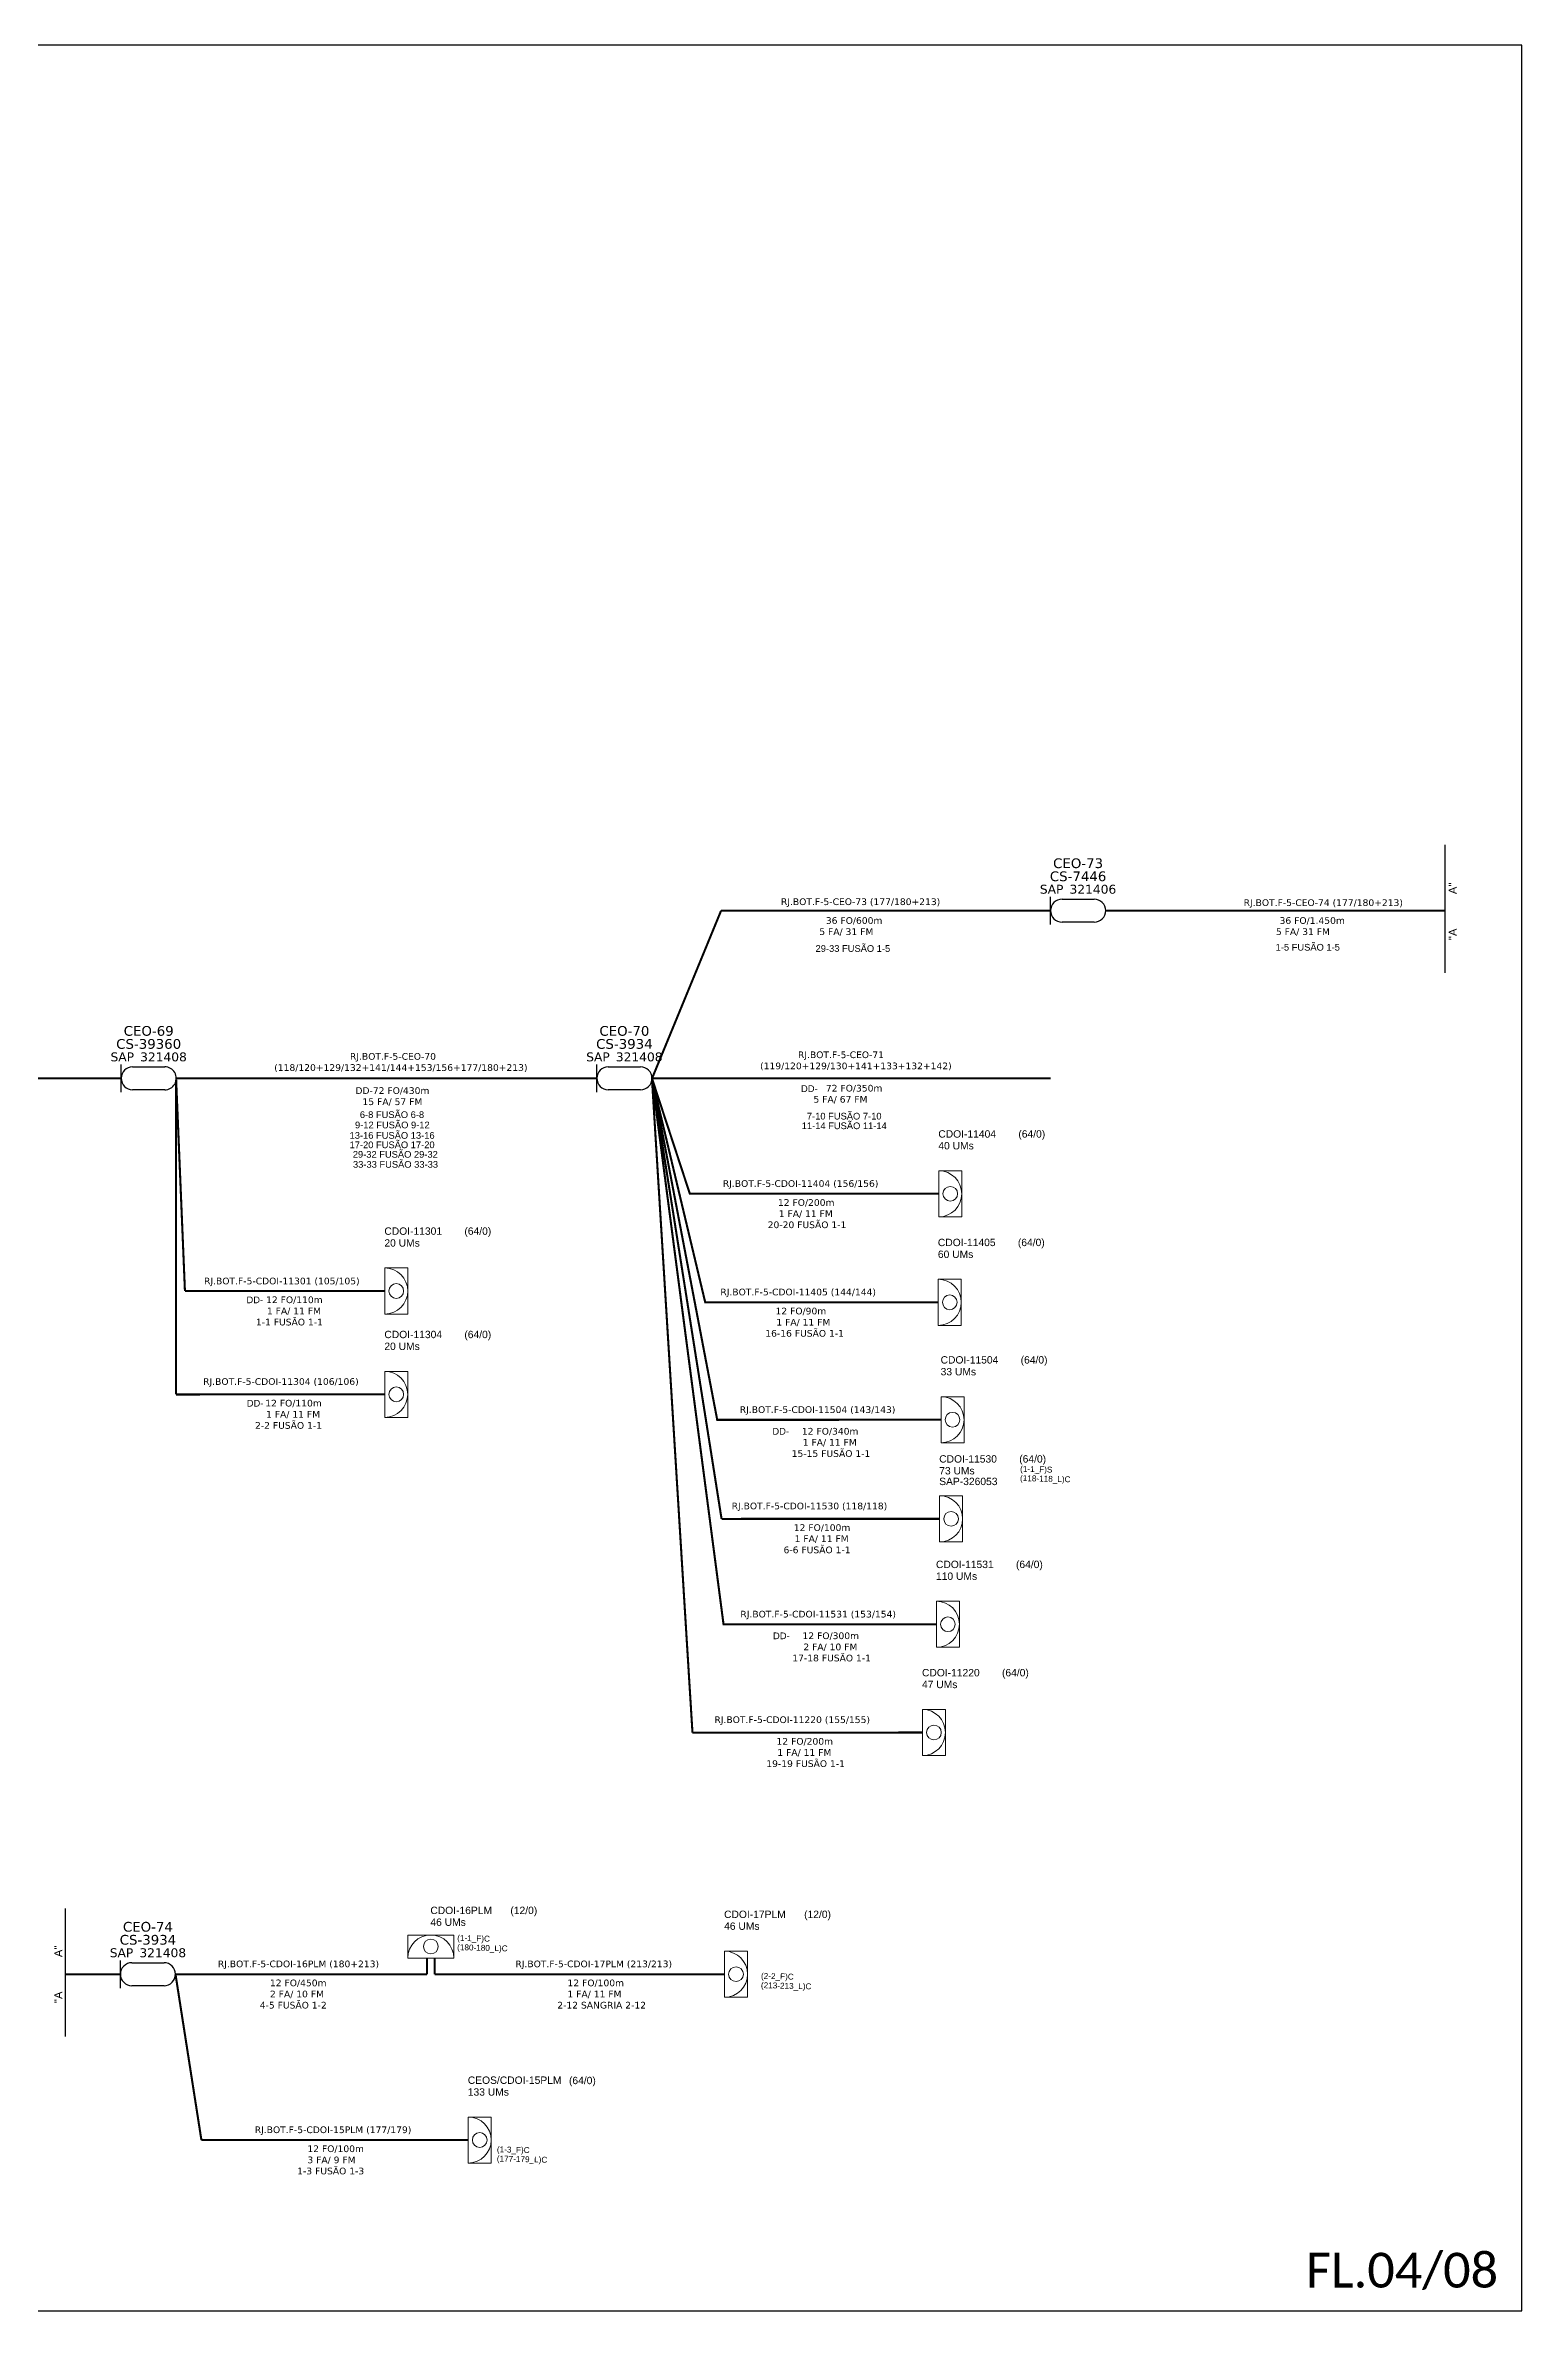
# Model space of a CAD drawing. Header units: inches. Extents: x 10034 to 13570, y 6729 to 9325.
# Drawn here: x 13183 to 13570, y 8731 to 9325 of the extents above; entities that cross this region are included whole.
import ezdxf
from ezdxf.enums import TextEntityAlignment as Align

# ---------------------------------------------------------------- set-up
doc = ezdxf.new("R2010")
doc.units = ezdxf.units.IN
doc.header["$MEASUREMENT"] = 0
doc.layers.add("20.0-LEGENDA DOS CDO'S", color=1, linetype='Continuous', lineweight=0)
doc.layers.add('20.1-CDO_INTERIOR', color=1, linetype='Continuous', lineweight=0)
for name, color, linetype in [('20.4-CEOS', 1, 'Continuous'), ('CAP a instalar', 1, 'Continuous'), ('CD a instalar', 1, 'Continuous'), ('CEOS', 1, 'Continuous')]:
    doc.layers.add(name, color=color, linetype=linetype)
doc.styles.add('ARIAL', font='arial.ttf')
doc.styles.add('siredit', font='verdana.ttf')
doc.styles.add('style0', font='arial.ttf', dxfattribs={"height": 1.137214})
doc.styles.add('WMF-Calibri0', font='CALIBRI.TTF')
doc.linetypes.add('FENCELINE1', pattern='A,0.25,-0.1,[133,ltypeshp.shx,S=0.1,R=0,X=-0.1,Y=0],-0.1,1', length=1.45)

# ---------------------------------------------------------------- blocks, each defined once
blk = doc.blocks.new('CDOI_INT')
at = {"layer": '20.1-CDO_INTERIOR', "color": 0, "lineweight": 18}
blk.add_lwpolyline([(4.25, -4.25), (4.25, 4.25), (0, 4.25), (0, -4.25)], close=True, dxfattribs=at)
blk.add_circle((2.12, 0), 1.36, dxfattribs=at)
blk.add_arc((0, 0), 4.25, 270, 90, dxfattribs=at)
at = {"layer": "20.0-LEGENDA DOS CDO'S", "color": 0, "style": 'ARIAL'}
for tag, p in [('CDO_N', (-0.08, 10.38)), ('SURVEY', (-0.08, 8.2)), ('SPLITER_1', (21.18, 10.38)), ('SPLITER_2', (21.19, 8.68)), ('SAP', (-0.08, 6.23)), ('1:XX', (5.94, -2.22)), ('UMS', (5.94, -4.24))]:
    blk.add_attdef(tag, p, '', height=1.36, dxfattribs=at)
blk.add_attdef('FIBRAS_UTILIZADAS', text='', height=1.36, dxfattribs=at).set_placement((15.34, 10.38), align=Align.CENTER)

msp = doc.modelspace()

# ---------------------------------------------------------------- linework, layer by layer
for points in [[(12731.87, 8730.9), (13570.43, 8730.9), (13570.43, 9324.9), (12731.87, 9324.9), (12731.87, 8730.9)], [(13550.29, 9115.24), (13550.29, 9081.68)], [(13188.36, 8836.38), (13188.36, 8802.81)]]:
    msp.add_lwpolyline(points)
at = {"layer": '20.1-CDO_INTERIOR', "color": 1, "lineweight": 18}
msp.add_lwpolyline([(13290.29, 8829.41), (13278.22, 8829.41), (13278.22, 8823.37), (13290.29, 8823.37)], close=True, dxfattribs=at)
msp.add_circle((13284.26, 8826.39), 1.93, dxfattribs=at)
msp.add_arc((13284.26, 8823.37), 6.03, 0, 180, dxfattribs=at)
at = {"layer": '20.4-CEOS', "color": 1}
for p, q in [((13446.83, 9094.37), (13446.83, 9101.63)), ((13449.84, 9101.01), (13458.28, 9101.01)), ((13458.28, 9094.99), (13449.84, 9094.99)), ((13202.82, 8815.5), (13202.82, 8822.76)), ((13205.83, 8822.14), (13214.27, 8822.14)), ((13214.27, 8816.12), (13205.83, 8816.12))]:
    msp.add_line(p, q, dxfattribs=at)
at = {"layer": '20.4-CEOS', "color": 5}
for p, q in [((13203.02, 9050.41), (13203.02, 9057.66)), ((13206.03, 9057.05), (13214.47, 9057.05)), ((13327.81, 9050.41), (13327.81, 9057.66)), ((13330.82, 9057.05), (13339.26, 9057.05)), ((13214.47, 9051.03), (13206.03, 9051.03)), ((13339.26, 9051.03), (13330.82, 9051.03))]:
    msp.add_line(p, q, dxfattribs=at)
at = {"layer": '20.4-CEOS', "color": 1}
for centre, major_axis, start_param, end_param in [((13449.84, 9098), (-2.13, 2.13), -0.785398, 2.356194), ((13458.28, 9098), (2.13, 2.13), 3.926991, 7.068583), ((13205.83, 8819.13), (-2.13, 2.13), -0.785398, 2.356194), ((13214.27, 8819.13), (2.13, 2.13), 3.926991, 7.068583)]:
    msp.add_ellipse(centre, major_axis=major_axis, ratio=1, start_param=start_param, end_param=end_param, dxfattribs=at)
at = {"layer": '20.4-CEOS', "color": 5}
for centre, major_axis, start_param, end_param in [((13206.03, 9054.04), (-2.13, 2.13), -0.785398, 2.356194), ((13214.47, 9054.04), (-2.13, 2.13), 2.356194, 5.497787), ((13330.82, 9054.04), (-2.13, 2.13), -0.785398, 2.356194), ((13339.26, 9054.04), (2.13, 2.13), 3.926991, 7.068583)]:
    msp.add_ellipse(centre, major_axis=major_axis, ratio=1, start_param=start_param, end_param=end_param, dxfattribs=at)
at = {"layer": 'CAP a instalar', "color": 1, "ltscale": 7, "const_width": 0.545}
for points in [[(13342.27, 9053.95), (13360.41, 9098)], [(13360.41, 9098), (13446.83, 9098)], [(13461.29, 9098), (13550.29, 9098)], [(13283.26, 8823.37), (13283.26, 8819.13)], [(13285.26, 8823.37), (13285.26, 8819.13)], [(13188.36, 8819.13), (13202.82, 8819.13)], [(13217.28, 8819.13), (13224.08, 8775.65)], [(13224.08, 8775.65), (13294.08, 8775.65)]]:
    msp.add_lwpolyline(points, dxfattribs=at)
at = {"layer": 'CAP a instalar', "color": 5, "ltscale": 7, "const_width": 0.545}
for points in [[(13092.21, 9054.04), (13203.02, 9054.04)], [(13217.48, 9054.04), (13327.81, 9054.04)]]:
    msp.add_lwpolyline(points, dxfattribs=at)
at = {"layer": 'CAP a instalar', "color": 0, "ltscale": 7, "const_width": 0.545}
for points in [[(13217.45, 9053.64), (13217.43, 8971.14)], [(13217.45, 9053.64), (13219.76, 8998.24)], [(13342.27, 9054.04), (13352.21, 9023.76), (13417.51, 9023.76)], [(13342.27, 9053.95), (13356.24, 8995.3), (13417.39, 8995.3)], [(13342.27, 9053.95), (13352.9, 8882.47)], [(13342.27, 9053.95), (13360.53, 8938.52)], [(13219.76, 8998.24), (13272.19, 8998.27)], [(13217.43, 8971.14), (13272.18, 8971.17)], [(13360.53, 8938.52), (13417.74, 8938.54)], [(13352.9, 8882.47), (13413.22, 8882.5)]]:
    msp.add_lwpolyline(points, dxfattribs=at)
at = {"layer": 'CAP a instalar', "color": 0, "ltscale": 7}
for points in [[(13342.27, 9054.04, 0.545, 0.545, 0), (13361.05, 8910.86, 0.545, 0.545, 0), (13416.89, 8910.89, 0.545, 0.545, 0)], [(13342.27, 9054.04, 0.545, 0.545, 0), (13359.39, 8964.49, 0.545, 0.545, 0), (13418.11, 8964.51, 0.545, 0.545, 0)]]:
    msp.add_lwpolyline(points, format="xyseb", dxfattribs=at)
at = {"layer": 'CAP a instalar', "color": 7, "ltscale": 7, "const_width": 0.545}
msp.add_lwpolyline([(13342.27, 9054.04), (13446.83, 9054.04)], dxfattribs=at)
at = {"layer": 'CAP a instalar', "color": 1, "linetype": 'FENCELINE1', "ltscale": 7, "const_width": 0.545}
for points in [[(13217.28, 8819.13), (13283.26, 8819.13)], [(13285.26, 8819.13), (13361.31, 8819.13)]]:
    msp.add_lwpolyline(points, dxfattribs=at)

# ---------------------------------------------------------------- block references
at = {"layer": 'CAP a instalar', "color": 0, "ltscale": 7}
ref = msp.add_blockref('CDOI_INT', (13417.51, 9023.76), dxfattribs=dict(at, xscale=1.419610670391194, yscale=1.419610670391194, zscale=1.419610670391334))
ref.add_attrib('CDO_N', 'CDOI-11404', (13417.39, 9038.49), dxfattribs={"layer": "20.0-LEGENDA DOS CDO'S", "color": 0, "height": 1.931, "style": 'ARIAL'})
ref.add_attrib('FIBRAS_UTILIZADAS', '       (64/0)', dxfattribs={"layer": "20.0-LEGENDA DOS CDO'S", "color": 0, "height": 1.931, "style": 'ARIAL'}).set_placement((13439.29, 9038.49), align=Align.CENTER)
ref.add_attrib('SURVEY', '40 UMs', (13417.4, 9035.4), dxfattribs={"layer": "20.0-LEGENDA DOS CDO'S", "color": 0, "height": 1.931, "style": 'ARIAL'})
ref = msp.add_blockref('CDOI_INT', (13272.19, 8998.27), dxfattribs=dict(at, xscale=1.419610670391194, yscale=1.419610670391194, zscale=1.419610670391334))
ref.add_attrib('CDO_N', 'CDOI-11301', (13272.07, 9013.01), dxfattribs={"layer": "20.0-LEGENDA DOS CDO'S", "color": 0, "height": 1.931, "style": 'ARIAL'})
ref.add_attrib('FIBRAS_UTILIZADAS', '       (64/0)', dxfattribs={"layer": "20.0-LEGENDA DOS CDO'S", "color": 0, "height": 1.931, "style": 'ARIAL'}).set_placement((13293.97, 9013.01), align=Align.CENTER)
ref.add_attrib('SURVEY', '20 UMs', (13272.08, 9009.91), dxfattribs={"layer": "20.0-LEGENDA DOS CDO'S", "color": 0, "height": 1.931, "style": 'ARIAL'})
ref = msp.add_blockref('CDOI_INT', (13417.39, 8995.3), dxfattribs=dict(at, xscale=1.419610670391194, yscale=1.419610670391194, zscale=1.419610670391334))
ref.add_attrib('CDO_N', 'CDOI-11405', (13417.27, 9010.04), dxfattribs={"layer": "20.0-LEGENDA DOS CDO'S", "color": 0, "height": 1.931, "style": 'ARIAL'})
ref.add_attrib('FIBRAS_UTILIZADAS', '       (64/0)', dxfattribs={"layer": "20.0-LEGENDA DOS CDO'S", "color": 0, "height": 1.931, "style": 'ARIAL'}).set_placement((13439.16, 9010.04), align=Align.CENTER)
ref.add_attrib('SURVEY', '60 UMs', (13417.28, 9006.94), dxfattribs={"layer": "20.0-LEGENDA DOS CDO'S", "color": 0, "height": 1.931, "style": 'ARIAL'})
ref = msp.add_blockref('CDOI_INT', (13272.18, 8971.17), dxfattribs=dict(at, xscale=1.419610670391194, yscale=1.419610670391194, zscale=1.419610670391334))
ref.add_attrib('CDO_N', 'CDOI-11304', (13272.07, 8985.91), dxfattribs={"layer": "20.0-LEGENDA DOS CDO'S", "color": 0, "height": 1.931, "style": 'ARIAL'})
ref.add_attrib('FIBRAS_UTILIZADAS', '       (64/0)', dxfattribs={"layer": "20.0-LEGENDA DOS CDO'S", "color": 0, "height": 1.931, "style": 'ARIAL'}).set_placement((13293.96, 8985.91), align=Align.CENTER)
ref.add_attrib('SURVEY', '20 UMs', (13272.07, 8982.81), dxfattribs={"layer": "20.0-LEGENDA DOS CDO'S", "color": 0, "height": 1.931, "style": 'ARIAL'})
ref = msp.add_blockref('CDOI_INT', (13418.11, 8964.51), dxfattribs=dict(at, xscale=1.419610670391194, yscale=1.419610670391194, zscale=1.419610670391334))
ref.add_attrib('CDO_N', 'CDOI-11504', (13417.99, 8979.25), dxfattribs={"layer": "20.0-LEGENDA DOS CDO'S", "color": 0, "height": 1.931, "style": 'ARIAL'})
ref.add_attrib('FIBRAS_UTILIZADAS', '       (64/0)', dxfattribs={"layer": "20.0-LEGENDA DOS CDO'S", "color": 0, "height": 1.931, "style": 'ARIAL'}).set_placement((13439.89, 8979.25), align=Align.CENTER)
ref.add_attrib('SURVEY', '33 UMs', (13418, 8976.15), dxfattribs={"layer": "20.0-LEGENDA DOS CDO'S", "color": 0, "height": 1.931, "style": 'ARIAL'})
ref = msp.add_blockref('CDOI_INT', (13417.74, 8938.54), dxfattribs=dict(at, xscale=1.419610670391194, yscale=1.419610670391194, zscale=1.419610670391334))
ref.add_attrib('CDO_N', 'CDOI-11530', (13417.62, 8953.28), dxfattribs={"layer": "20.0-LEGENDA DOS CDO'S", "color": 0, "height": 1.931, "style": 'ARIAL'})
ref.add_attrib('FIBRAS_UTILIZADAS', '       (64/0)', dxfattribs={"layer": "20.0-LEGENDA DOS CDO'S", "color": 0, "height": 1.931, "style": 'ARIAL'}).set_placement((13439.52, 8953.28), align=Align.CENTER)
ref.add_attrib('SURVEY', '73 UMs', (13417.63, 8950.18), dxfattribs={"layer": "20.0-LEGENDA DOS CDO'S", "color": 0, "height": 1.931, "style": 'ARIAL'})
ref.add_attrib('SAP', 'SAP-326053', (13417.62, 8947.38), dxfattribs={"layer": "20.0-LEGENDA DOS CDO'S", "color": 0, "height": 1.931, "style": 'ARIAL'})
ref = msp.add_blockref('CDOI_INT', (13416.89, 8910.89), dxfattribs=dict(at, xscale=1.419610670391194, yscale=1.419610670391194, zscale=1.419610670391334))
ref.add_attrib('CDO_N', 'CDOI-11531', (13416.77, 8925.62), dxfattribs={"layer": "20.0-LEGENDA DOS CDO'S", "color": 0, "height": 1.931, "style": 'ARIAL'})
ref.add_attrib('FIBRAS_UTILIZADAS', '       (64/0)', dxfattribs={"layer": "20.0-LEGENDA DOS CDO'S", "color": 0, "height": 1.931, "style": 'ARIAL'}).set_placement((13438.66, 8925.62), align=Align.CENTER)
ref.add_attrib('SURVEY', '110 UMs', (13416.78, 8922.53), dxfattribs={"layer": "20.0-LEGENDA DOS CDO'S", "color": 0, "height": 1.931, "style": 'ARIAL'})
ref = msp.add_blockref('CDOI_INT', (13413.22, 8882.5), dxfattribs=dict(at, xscale=1.419610670391194, yscale=1.419610670391194, zscale=1.419610670391334))
ref.add_attrib('CDO_N', 'CDOI-11220', (13413.1, 8897.23), dxfattribs={"layer": "20.0-LEGENDA DOS CDO'S", "color": 0, "height": 1.931, "style": 'ARIAL'})
ref.add_attrib('FIBRAS_UTILIZADAS', '       (64/0)', dxfattribs={"layer": "20.0-LEGENDA DOS CDO'S", "color": 0, "height": 1.931, "style": 'ARIAL'}).set_placement((13434.99, 8897.23), align=Align.CENTER)
ref.add_attrib('SURVEY', '47 UMs', (13413.1, 8894.14), dxfattribs={"layer": "20.0-LEGENDA DOS CDO'S", "color": 0, "height": 1.931, "style": 'ARIAL'})
at = {"layer": 'CAP a instalar', "color": 1, "ltscale": 7}
ref = msp.add_blockref('CDOI_INT', (13361.31, 8819.13), dxfattribs=dict(at, xscale=1.419610670391194, yscale=1.419610670391194, zscale=1.419610670391334))
ref.add_attrib('CDO_N', 'CDOI-17PLM', (13361.19, 8833.87), dxfattribs={"layer": "20.0-LEGENDA DOS CDO'S", "color": 0, "height": 1.931, "style": 'ARIAL'})
ref.add_attrib('FIBRAS_UTILIZADAS', '       (12/0)', dxfattribs={"layer": "20.0-LEGENDA DOS CDO'S", "color": 0, "height": 1.931, "style": 'ARIAL'}).set_placement((13383.09, 8833.87), align=Align.CENTER)
ref.add_attrib('SURVEY', '46 UMs', (13361.2, 8830.77), dxfattribs={"layer": "20.0-LEGENDA DOS CDO'S", "color": 0, "height": 1.931, "style": 'ARIAL'})
ref = msp.add_blockref('CDOI_INT', (13294.08, 8775.65), dxfattribs=dict(at, xscale=1.419610670391194, yscale=1.419610670391194, zscale=1.419610670391334))
ref.add_attrib('CDO_N', 'CEOS/CDOI-15PLM', (13293.96, 8790.38), dxfattribs={"layer": "20.0-LEGENDA DOS CDO'S", "color": 0, "height": 1.931, "style": 'ARIAL'})
ref.add_attrib('FIBRAS_UTILIZADAS', '       (64/0)', dxfattribs={"layer": "20.0-LEGENDA DOS CDO'S", "color": 0, "height": 1.931, "style": 'ARIAL'}).set_placement((13321.4, 8790.3), align=Align.CENTER)
ref.add_attrib('SURVEY', '133 UMs', (13293.96, 8787.29), dxfattribs={"layer": "20.0-LEGENDA DOS CDO'S", "color": 0, "height": 1.931, "style": 'ARIAL'})

# ---------------------------------------------------------------- texts
at = {"style": 'ARIAL'}
for p in [(13553.4, 9090.22), (13187.6, 8811.5)]:
    msp.add_text("''A           A''", height=2.1113, rotation=90, dxfattribs=at).set_placement(p)
at = {"color": 1, "linetype": 'Continuous', "style": 'ARIAL'}
for s, p in [('29-33 FUSÃO 1-5', (13385.19, 9087.2)), ('1-5 FUSÃO 1-5', (13505.88, 9087.53)), ('29-32 FUSÃO 29-32', (13263.79, 9033.22)), ('33-33 FUSÃO 33-33', (13263.84, 9030.59))]:
    msp.add_text(s, height=1.752, dxfattribs=at).set_placement(p)
at = {"color": 7, "linetype": 'Continuous'}
for s, height, style, p in [('9-12 FUSÃO 9-12', 1.752, 'ARIAL', (13264.37, 9040.93)), ('6-8 FUSÃO 6-8', 1.752, 'ARIAL', (13265.64, 9043.63)), ('11-14 FUSÃO 11-14', 1.752, 'ARIAL', (13381.56, 9040.71)), ('7-10 FUSÃO 7-10', 1.752, 'ARIAL', (13382.91, 9043.24)), ('13-16 FUSÃO 13-16', 1.752, 'ARIAL', (13262.95, 9038.19)), ('17-20 FUSÃO 17-20', 1.752, 'ARIAL', (13262.95, 9035.72)), ('FL.04/08', 9.118, 'WMF-Calibri0', (13513.84, 8736.97))]:
    msp.add_text(s, height=height, dxfattribs=dict(at, style=style)).set_placement(p)
at = {"color": 1, "linetype": 'Continuous', "char_height": 1.752, "width": 54.5384, "attachment_point": 1}
for s, insert in [('{\\fVerdana|b0|i0|c0|p34;\\P\\pi17;  36 FO/600m\\P\\pi0;                      5 FA/ 31 FM\\P                 }', (13369.36, 9099.21)), ('{\\fVerdana|b0|i0|c0|p34;\\P\\pi17;  36 FO/1.450m\\P\\pi0;                       5 FA/ 31 FM\\P\\P                 }', (13488.38, 9099.21)), ('{\\fVerdana|b0|i0|c0|p34;\\P\\pi17;12 FO/450m\\P2 FA/ 10 FM\\P\\pi14.32;4-5 FUSÃO 1-2}', (13225.06, 8820.65)), ('{\\fVerdana|b0|i0|c0|p34;\\P\\pi17;12 FO/100m\\P1 FA/ 11 FM\\P\\pi14.32;2-12 SANGRIA 2-12}', (13303.11, 8820.65)), ('{\\fVerdana|b0|i0|c0|p34;\\P\\pi17;12 FO/100m\\P3 FA/ 9 FM\\P\\pi14.32;1-3 FUSÃO 1-3}', (13234.88, 8777.16))]:
    msp.add_mtext(s, dxfattribs=dict(at, insert=insert))
at = {"color": 7, "linetype": 'Continuous', "char_height": 1.752, "width": 54.5384}
for s, insert, attachment_point in [('{\\fVerdana|b0|i0|c0|p34;\\PDD-72 FO/430m\\P15 FA/ 57 FM}', (13274.18, 9050.71), 5), ('{\\fVerdana|b0|i0|c0|p34;\\P\\pi17;  72 FO/350m\\P\\pi0;                    5 FA/ 67 FM\\P                 }', (13369.36, 9055.25), 1)]:
    msp.add_mtext(s, dxfattribs=dict(at, insert=insert, attachment_point=attachment_point))
at = {"color": 0, "linetype": 'Continuous', "char_height": 1.752, "width": 54.5384, "attachment_point": 1}
for s, insert in [('{\\fVerdana|b0|i0|c0|p34;\\P\\pi17;12 FO/200m\\P\\pi17.22;1 FA/ 11 FM\\P\\pi14.32;20-20 FUSÃO 1-1}', (13358.31, 9025.27)), ('{\\fVerdana|b0|i0|c0|p34;\\P\\pi17;12 FO/110m\\P\\pi17.22;1 FA/ 11 FM\\P\\pi14.32;1-1 FUSÃO 1-1}', (13224.05, 8999.76)), ('{\\fVerdana|b0|i0|c0|p34;\\P\\pi17;12 FO/90m\\P\\pi17.22;1 FA/ 11 FM\\P\\pi14.32;16-16 FUSÃO 1-1}', (13357.68, 8996.81)), ('{\\fVerdana|b0|i0|c0|p34;\\P\\pi17;12 FO/110m\\P\\pi17.22;1 FA/ 11 FM\\P\\pi14.32;2-2 FUSÃO 1-1}', (13223.82, 8972.66)), ('{\\fVerdana|b0|i0|c0|p34;\\P\\pi17;12 FO/340m\\P\\pi17.22;1 FA/ 11 FM\\P\\pi14.32;15-15 FUSÃO 1-1}', (13364.6, 8965.29)), ('{\\fVerdana|b0|i0|c0|p34;\\P\\pi17;12 FO/100m\\P\\pi17.22;1 FA/ 11 FM\\P\\pi14.32;6-6 FUSÃO 1-1}', (13362.47, 8940.03)), ('{\\fVerdana|b0|i0|c0|p34;\\P\\pi17;12 FO/300m\\P\\pi17.22;2 FA/ 10 FM\\P\\pi14.32;17-18 FUSÃO 1-1}', (13364.76, 8911.67)), ('{\\fVerdana|b0|i0|c0|p34;\\P\\pi17;12 FO/200m\\P\\pi17.22;1 FA/ 11 FM\\P\\pi14.32;19-19 FUSÃO 1-1}', (13357.94, 8883.98))]:
    msp.add_mtext(s, dxfattribs=dict(at, insert=insert))
at = {"layer": "20.0-LEGENDA DOS CDO'S", "color": 1, "style": 'ARIAL'}
for s, p in [('46 UMs', (13284.15, 8831.81)), ('CDOI-16PLM', (13284.14, 8834.9))]:
    msp.add_text(s, height=1.931, dxfattribs=at).set_placement(p)
msp.add_text('       (12/0)', height=1.931, dxfattribs=at).set_placement((13306.03, 8834.9), align=Align.CENTER)
at = {"layer": '20.4-CEOS', "color": 1, "style": 'siredit'}
for tag, text, p in [('CS-7446', 'CS-XXXX', (13454.06, 9108.29)), ('CEO-73', 'CEOSXXX', (13454.06, 9111.71)), ('CEO-74', 'CEOSXXX', (13210.05, 8832.84)), ('CS-3934', 'CS-XXXX', (13210.05, 8829.43))]:
    msp.add_attdef(tag, text=text, height=2.549, dxfattribs=at).set_placement(p, align=Align.TOP_CENTER)
at = {"layer": '20.4-CEOS', "color": 7, "style": 'siredit'}
for tag, text, p in [('CEO-69', 'CEOSXXX', (13210.25, 9067.75)), ('CEO-70', 'CEOSXXX', (13335.04, 9067.75)), ('CS-39360', 'CS-XXXX', (13210.25, 9064.33)), ('CS-3934', 'CS-XXXX', (13335.04, 9064.33))]:
    msp.add_attdef(tag, text=text, height=2.549, dxfattribs=at).set_placement(p, align=Align.TOP_CENTER)
at = {"layer": 'CAP a instalar', "color": 0, "ltscale": 7, "attachment_point": 7, "rotation": 358.51883, "style": 'style0'}
for s, insert, char_height in [('(1-1_F)S', (13438.82, 8950.42), 1.536), ('(118-118_L)C', (13438.8, 8948), 1.5363)]:
    msp.add_mtext(s, dxfattribs=dict(at, insert=insert, char_height=char_height))
at = {"layer": 'CAP a instalar', "color": 1, "ltscale": 7, "char_height": 1.5363, "attachment_point": 7, "rotation": 358.51883, "style": 'style0'}
for s, insert in [('({\\fArial|b0|i0|c0|p34;180}-{\\fArial|b0|i0|c0|p34;180}_L)C', (13291.14, 8825)), ('({\\fArial|b0|i0|c0|p34;1}-{\\fArial|b0|i0|c0|p34;1}_F){\\fArial|b0|i0|c0|p34;C}', (13291.16, 8827.42)), ('({\\fArial|b0|i0|c0|p34;213}-{\\fArial|b0|i0|c0|p34;213}_L)C', (13370.83, 8815.04)), ('({\\fArial|b0|i0|c0|p34;2}-{\\fArial|b0|i0|c0|p34;2}_F){\\fArial|b0|i0|c0|p34;C}', (13370.85, 8817.47)), ('({\\fArial|b0|i0|c0|p34;1-3}_F){\\fArial|b0|i0|c0|p34;C}', (13301.57, 8772)), ('({\\fArial|b0|i0|c0|p34;177}-{\\fArial|b0|i0|c0|p34;179}_L)C', (13301.55, 8769.58))]:
    msp.add_mtext(s, dxfattribs=dict(at, insert=insert))
at = {"layer": 'CD a instalar', "color": 1, "linetype": 'Continuous', "char_height": 1.752, "attachment_point": 1}
for s, insert, width in [('{\\fVerdana|b0|i0|c0|p34;\\P             RJ.BOT.F-5-CEO-73 (177/180+213)}', (13366.17, 9104.14), 89.0568), ('{\\fVerdana|b0|i0|c0|p34;RJ.BOT.F-5-CEO-74 (177/180+213)}', (13497.48, 9100.98), 76.6993), ('{\\fVerdana|b0|i0|c0|p34;\\PRJ.BOT.F-5-CDOI-16PLM (180+213)}', (13228.38, 8825.63), 77.9483), ('{\\fVerdana|b0|i0|c0|p34;\\PRJ.BOT.F-5-CDOI-17PLM (213/213)}', (13306.44, 8825.63), 77.9483), ('{\\fVerdana|b0|i0|c0|p34;\\PRJ.BOT.F-5-CDOI-15PLM (177/179)}', (13238.06, 8782.14), 77.9483)]:
    msp.add_mtext(s, dxfattribs=dict(at, insert=insert, width=width))
at = {"layer": 'CD a instalar', "color": 7, "linetype": 'Continuous', "char_height": 1.752, "attachment_point": 1}
for s, insert, width in [('{\\fVerdana|b0|i0|c0|p34;\\P                          RJ.BOT.F-5-CEO-70      \\P(118/120+129/132+141/144+153/156\\C1;+177/180+213)}', (13243.18, 9063.58), 78.4398), ('{\\fVerdana|b0|i0|c0|p34;\\P             RJ.BOT.F-5-CEO-71          (119/120+129/130+141+133+132+142)}', (13370.64, 9064.01), 54.5384)]:
    msp.add_mtext(s, dxfattribs=dict(at, insert=insert, width=width))
at = {"layer": 'CD a instalar', "color": 7, "linetype": 'Continuous', "insert": (13381.38, 9052.21), "char_height": 1.752, "width": 15.1118, "attachment_point": 1, "style": 'ARIAL'}
msp.add_mtext('DD-', dxfattribs=at)
at = {"layer": 'CD a instalar', "color": 0, "linetype": 'Continuous', "char_height": 1.752, "width": 54.5384, "attachment_point": 1}
for s, insert in [('{\\fVerdana|b0|i0|c0|p34;\\PRJ.BOT.F-5-CDOI-11404 (156/156)}', (13360.85, 9030.25)), ('{\\fVerdana|b0|i0|c0|p34;\\PRJ.BOT.F-5-CDOI-11301 (105/105)}', (13224.76, 9004.69)), ('{\\fVerdana|b0|i0|c0|p34;\\PRJ.BOT.F-5-CDOI-11405 (144/144)}', (13360.21, 9001.8)), ('{\\fVerdana|b0|i0|c0|p34;\\PRJ.BOT.F-5-CDOI-11304 (106/106)}', (13224.52, 8978.33)), ('{\\fVerdana|b0|i0|c0|p34;\\PRJ.BOT.F-5-CDOI-11504 (143/143)}', (13365.3, 8970.97)), ('{\\fVerdana|b0|i0|c0|p34;\\PRJ.BOT.F-5-CDOI-11530 (118/118)}', (13363.17, 8945.7)), ('{\\fVerdana|b0|i0|c0|p34;\\PRJ.BOT.F-5-CDOI-11531 (153/154)}', (13365.46, 8917.34)), ('{\\fVerdana|b0|i0|c0|p34;\\PRJ.BOT.F-5-CDOI-11220 (155/155)}', (13358.65, 8889.66))]:
    msp.add_mtext(s, dxfattribs=dict(at, insert=insert))
at = {"layer": 'CD a instalar', "color": 0, "linetype": 'Continuous', "char_height": 1.752, "width": 15.1118, "attachment_point": 1, "style": 'ARIAL'}
for insert in [(13235.91, 8996.82), (13235.99, 8969.72), (13373.87, 8962.36), (13374.04, 8908.73)]:
    msp.add_mtext('DD-', dxfattribs=dict(at, insert=insert))
at = {"layer": 'CEOS', "color": 1, "style": 'siredit'}
for tag, p in [('SAP', (13447.12, 9103.62)), ('321406', (13457.94, 9103.62)), ('SAP', (13203.12, 8824.76)), ('321408', (13213.94, 8824.76))]:
    msp.add_attdef(tag, text='', height=2.34, dxfattribs=at).set_placement(p, align=Align.MIDDLE_CENTER)
at = {"layer": 'CEOS', "color": 7, "style": 'siredit'}
for tag, p in [('SAP', (13203.32, 9059.66)), ('321408', (13214.13, 9059.66)), ('SAP', (13328.11, 9059.66)), ('321408', (13338.92, 9059.66))]:
    msp.add_attdef(tag, text='', height=2.34, dxfattribs=at).set_placement(p, align=Align.MIDDLE_CENTER)

doc.saveas('drawing.dxf')
